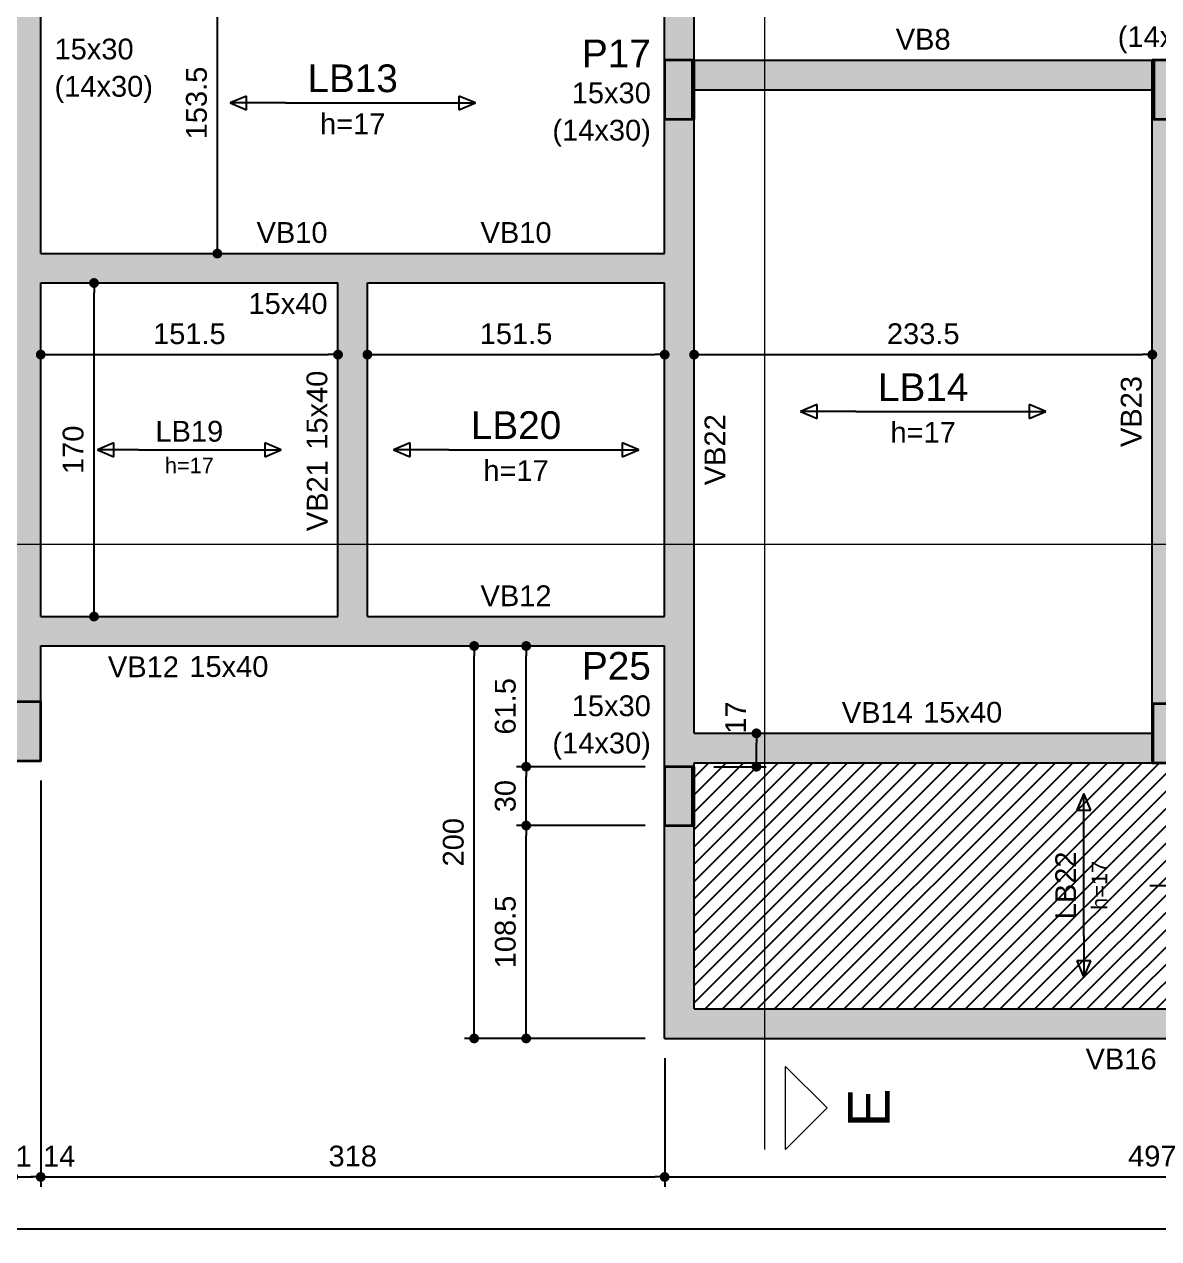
# Model space of a CAD drawing. Header units: millimetres. Extents: x 0 to 59.4, y 0 to 42.
# Drawn here: x 11.85 to 23.41, y 14.33 to 26.71 of the extents above; entities that cross this region are included whole.
import ezdxf

# ---------------------------------------------------------------- set-up
doc = ezdxf.new("R2010")
doc.units = ezdxf.units.MM
doc.header["$MEASUREMENT"] = 0
doc.layers.get('0').update_dxf_attribs({"color": 1, "lineweight": 13})
for name, color, linetype, lineweight in [('FO-Cortes', 2, 'Continuous', 20), ('FO-Pilares', 5, 'Continuous', 35), ('FO-Textos das lajes', 3, 'Continuous', 25), ('FO-Textos das vigas', 1, 'Continuous', 13), ('FO-Textos dos pilares', 1, 'Continuous', 13), ('FO-Vigas', 3, 'Continuous', 25)]:
    doc.layers.add(name, color=color, linetype=linetype, lineweight=lineweight)
for name, color, linetype in [('FO-Cotas', 12, 'Continuous'), ('FO-Hachuras', 254, 'Continuous'), ('FO-Hachuras das lajes', 254, 'Continuous'), ('FO-Hachuras dos pilares', 18, 'Continuous')]:
    doc.layers.add(name, color=color, linetype=linetype)
doc.styles.add('Arial', font='')
doc.styles.get('Arial').set_extended_font_data('Arial')
doc.dimstyles.new('UM_50.000000', dxfattribs={"dimtxt": 0.18, "dimasz": 0.1, "dimexe": 0.1, "dimexo": 0.2, "dimgap": 0, "dimtad": 1, "dimtih": 1, "dimtoh": 1, "dimdec": 1, "dimlfac": 50, "dimzin": 0, "dimdsep": 46, "dimtxsty": 'Standard', "dimcen": 0.09, "dimdle": 0.1, "dimadec": 1, "dimazin": 2, "dimtfac": 1, "dimtdec": 4, "dimtofl": 0, "dimtmove": 0, "dimatfit": 3, "dimfxl": 1, "dimtolj": 1, "dimarcsym": 0})

# ---------------------------------------------------------------- blocks, each defined once
blk = doc.blocks.new('_Dot')
at = {"color": 0, "linetype": 'ByBlock', "lineweight": -2}
blk.add_line((-0.5, 0), (-1, 0), dxfattribs=at)
at = {"color": 0, "linetype": 'ByBlock', "const_width": 0.5}
blk.add_lwpolyline([(-0.25, 0, 1), (0.25, 0, 1)], format="xyb", close=True, dxfattribs=at)
blk = doc.blocks.new('*D31')
at = {"layer": 'Defpoints', "color": 0}
for p in [(11.716, 19.198), (11.736, 19.198), (11.736, 14.956)]:
    blk.add_point(p, dxfattribs=at)
at = {"layer": 'FO-Cotas', "color": 0, "lineweight": -2}
for p, q in [((11.716, 18.998), (11.716, 14.856)), ((11.736, 18.998), (11.736, 14.856)), ((11.616, 14.956), (11.516, 14.956)), ((11.836, 14.956), (11.936, 14.956))]:
    blk.add_line(p, q, dxfattribs=at)
at = {"layer": 'FO-Cotas', "color": 0, "lineweight": -2, "xscale": 0.1, "yscale": 0.1, "zscale": 0.1}
blk.add_blockref('_Dot', (11.716, 14.956), dxfattribs=at)
at = {"layer": 'FO-Cotas', "color": 0, "lineweight": -2, "xscale": 0.1, "yscale": 0.1, "zscale": 0.1, "rotation": 180}
blk.add_blockref('_Dot', (11.736, 14.956), dxfattribs=at)
at = {"layer": 'FO-Cotas', "insert": (11.842, 15.168), "char_height": 0.2118, "attachment_point": 5, "rotation": 0.0057, "style": 'Arial'}
blk.add_mtext('\\A1;1', dxfattribs=at)
blk = doc.blocks.new('*D32')
at = {"layer": 'Defpoints', "color": 0}
for p in [(11.736, 19.198), (12.016, 19.198), (12.016, 14.956)]:
    blk.add_point(p, dxfattribs=at)
at = {"layer": 'FO-Cotas', "color": 0, "lineweight": -2}
for p, q in [((11.736, 18.998), (11.736, 14.856)), ((12.016, 18.998), (12.016, 14.856)), ((11.836, 14.956), (11.916, 14.956))]:
    blk.add_line(p, q, dxfattribs=at)
at = {"layer": 'FO-Cotas', "color": 0, "lineweight": -2, "xscale": 0.1, "yscale": 0.1, "zscale": 0.1, "rotation": 180}
blk.add_blockref('_Dot', (11.736, 14.956), dxfattribs=at)
at = {"layer": 'FO-Cotas', "color": 0, "lineweight": -2, "xscale": 0.1, "yscale": 0.1, "zscale": 0.1}
blk.add_blockref('_Dot', (12.016, 14.956), dxfattribs=at)
at = {"layer": 'FO-Cotas', "insert": (12.204, 15.168), "char_height": 0.2118, "attachment_point": 5, "rotation": 0.0057, "style": 'Arial'}
blk.add_mtext('\\A1;14', dxfattribs=at)
blk = doc.blocks.new('*D33')
at = {"layer": 'Defpoints', "color": 0}
for p in [(12.016, 19.198), (18.376, 16.368), (18.376, 14.956)]:
    blk.add_point(p, dxfattribs=at)
at = {"layer": 'FO-Cotas', "color": 0, "lineweight": -2}
for p, q in [((12.016, 18.998), (12.016, 14.856)), ((18.376, 16.168), (18.376, 14.856)), ((12.116, 14.956), (18.276, 14.956))]:
    blk.add_line(p, q, dxfattribs=at)
at = {"layer": 'FO-Cotas', "color": 0, "lineweight": -2, "xscale": 0.1, "yscale": 0.1, "zscale": 0.1, "rotation": 180}
blk.add_blockref('_Dot', (12.016, 14.956), dxfattribs=at)
at = {"layer": 'FO-Cotas', "color": 0, "lineweight": -2, "xscale": 0.1, "yscale": 0.1, "zscale": 0.1}
blk.add_blockref('_Dot', (18.376, 14.956), dxfattribs=at)
at = {"layer": 'FO-Cotas', "insert": (15.196, 15.168), "char_height": 0.2118, "attachment_point": 5, "style": 'Arial'}
blk.add_mtext('\\A1;318', dxfattribs=at)
blk = doc.blocks.new('*D34')
at = {"layer": 'Defpoints', "color": 0}
for p in [(28.316, 16.668), (18.376, 16.368), (28.316, 14.956)]:
    blk.add_point(p, dxfattribs=at)
at = {"layer": 'FO-Cotas', "color": 0, "lineweight": -2}
for p, q in [((28.316, 16.468), (28.316, 14.856)), ((18.376, 16.168), (18.376, 14.856)), ((18.476, 14.956), (28.216, 14.956))]:
    blk.add_line(p, q, dxfattribs=at)
at = {"layer": 'FO-Cotas', "color": 0, "lineweight": -2, "xscale": 0.1, "yscale": 0.1, "zscale": 0.1, "rotation": 180}
blk.add_blockref('_Dot', (18.376, 14.956), dxfattribs=at)
at = {"layer": 'FO-Cotas', "color": 0, "lineweight": -2, "xscale": 0.1, "yscale": 0.1, "zscale": 0.1}
blk.add_blockref('_Dot', (28.316, 14.956), dxfattribs=at)
at = {"layer": 'FO-Cotas', "insert": (23.346, 15.168), "char_height": 0.2118, "attachment_point": 5, "style": 'Arial'}
blk.add_mtext('\\A1;497', dxfattribs=at)
blk = doc.blocks.new('*D41')
at = {"layer": 'Defpoints', "color": 0}
for p in [(5.476, 19.198), (51.716, 17.798), (51.716, 14.427)]:
    blk.add_point(p, dxfattribs=at)
at = {"layer": 'FO-Cotas', "color": 0, "lineweight": -2}
for p, q in [((5.476, 18.998), (5.476, 14.327)), ((51.716, 17.598), (51.716, 14.327)), ((5.576, 14.427), (51.616, 14.427))]:
    blk.add_line(p, q, dxfattribs=at)
at = {"layer": 'FO-Cotas', "color": 0, "lineweight": -2, "xscale": 0.1, "yscale": 0.1, "zscale": 0.1, "rotation": 180}
blk.add_blockref('_Dot', (5.476, 14.427), dxfattribs=at)
at = {"layer": 'FO-Cotas', "color": 0, "lineweight": -2, "xscale": 0.1, "yscale": 0.1, "zscale": 0.1}
blk.add_blockref('_Dot', (51.716, 14.427), dxfattribs=at)
at = {"layer": 'FO-Cotas', "insert": (28.596, 14.639), "char_height": 0.2118, "attachment_point": 5, "style": 'Arial'}
blk.add_mtext('\\A1;2312', dxfattribs=at)
blk = doc.blocks.new('*D42')
at = {"layer": 'Defpoints', "color": 0}
for p in [(16.964, 18.538), (18.376, 18.538), (18.376, 16.368)]:
    blk.add_point(p, dxfattribs=at)
at = {"layer": 'FO-Cotas', "color": 0, "lineweight": -2}
for p, q in [((18.176, 18.538), (16.864, 18.538)), ((16.964, 16.468), (16.964, 18.438)), ((18.176, 16.368), (16.864, 16.368))]:
    blk.add_line(p, q, dxfattribs=at)
at = {"layer": 'FO-Cotas', "color": 0, "lineweight": -2, "xscale": 0.1, "yscale": 0.1, "zscale": 0.1}
for p, rotation in [((16.964, 18.538), 90), ((16.964, 16.368), 270)]:
    blk.add_blockref('_Dot', p, dxfattribs=dict(at, rotation=rotation))
at = {"layer": 'FO-Cotas', "insert": (16.752, 17.453), "char_height": 0.2118, "attachment_point": 5, "rotation": 90, "style": 'Arial'}
blk.add_mtext('\\A1;108.5', dxfattribs=at)
blk = doc.blocks.new('*D43')
at = {"layer": 'Defpoints', "color": 0}
for p in [(16.964, 19.138), (18.376, 19.138), (18.376, 18.538)]:
    blk.add_point(p, dxfattribs=at)
at = {"layer": 'FO-Cotas', "color": 0, "lineweight": -2}
for p, q in [((18.176, 19.138), (16.864, 19.138)), ((16.964, 18.638), (16.964, 19.038)), ((18.176, 18.538), (16.864, 18.538))]:
    blk.add_line(p, q, dxfattribs=at)
at = {"layer": 'FO-Cotas', "color": 0, "lineweight": -2, "xscale": 0.1, "yscale": 0.1, "zscale": 0.1}
for p, rotation in [((16.964, 19.138), 90), ((16.964, 18.538), 270)]:
    blk.add_blockref('_Dot', p, dxfattribs=dict(at, rotation=rotation))
at = {"layer": 'FO-Cotas', "insert": (16.752, 18.838), "char_height": 0.2118, "attachment_point": 5, "rotation": 90, "style": 'Arial'}
blk.add_mtext('\\A1;30', dxfattribs=at)
blk = doc.blocks.new('*D44')
at = {"layer": 'Defpoints', "color": 0}
for p in [(16.964, 20.368), (16.964, 20.368), (18.376, 19.138)]:
    blk.add_point(p, dxfattribs=at)
at = {"layer": 'FO-Cotas', "color": 0, "lineweight": -2}
for p, q in [((16.964, 19.238), (16.964, 20.268)), ((18.176, 19.138), (16.864, 19.138))]:
    blk.add_line(p, q, dxfattribs=at)
at = {"layer": 'FO-Cotas', "color": 0, "lineweight": -2, "xscale": 0.1, "yscale": 0.1, "zscale": 0.1}
for p, rotation in [((16.964, 20.368), 90), ((16.964, 19.138), 270)]:
    blk.add_blockref('_Dot', p, dxfattribs=dict(at, rotation=rotation))
at = {"layer": 'FO-Cotas', "insert": (16.752, 19.753), "char_height": 0.2118, "attachment_point": 5, "rotation": 90, "style": 'Arial'}
blk.add_mtext('\\A1;61.5', dxfattribs=at)
blk = doc.blocks.new('*D54')
at = {"layer": 'Defpoints', "color": 0}
for p in [(16.434, 20.368), (16.964, 20.368), (18.376, 16.368)]:
    blk.add_point(p, dxfattribs=at)
at = {"layer": 'FO-Cotas', "color": 0, "lineweight": -2}
for p, q in [((16.764, 20.368), (16.334, 20.368)), ((16.434, 16.468), (16.434, 20.268)), ((18.176, 16.368), (16.334, 16.368))]:
    blk.add_line(p, q, dxfattribs=at)
at = {"layer": 'FO-Cotas', "color": 0, "lineweight": -2, "xscale": 0.1, "yscale": 0.1, "zscale": 0.1}
for p, rotation in [((16.434, 20.368), 90), ((16.434, 16.368), 270)]:
    blk.add_blockref('_Dot', p, dxfattribs=dict(at, rotation=rotation))
at = {"layer": 'FO-Cotas', "insert": (16.222, 18.368), "char_height": 0.2118, "attachment_point": 5, "rotation": 90, "style": 'Arial'}
blk.add_mtext('\\A1;200', dxfattribs=at)
blk = doc.blocks.new('*D68')
at = {"layer": 'Defpoints', "color": 0}
for p in [(12.016, 23.338), (15.046, 23.338), (15.046, 23.338)]:
    blk.add_point(p, dxfattribs=at)
at = {"layer": 'FO-Cotas', "color": 0, "lineweight": -2}
blk.add_line((12.116, 23.338), (14.946, 23.338), dxfattribs=at)
at = {"layer": 'FO-Cotas', "color": 0, "lineweight": -2, "xscale": 0.1, "yscale": 0.1, "zscale": 0.1, "rotation": 180}
blk.add_blockref('_Dot', (12.016, 23.338), dxfattribs=at)
at = {"layer": 'FO-Cotas', "color": 0, "lineweight": -2, "xscale": 0.1, "yscale": 0.1, "zscale": 0.1}
blk.add_blockref('_Dot', (15.046, 23.338), dxfattribs=at)
at = {"layer": 'FO-Cotas', "insert": (13.531, 23.55), "char_height": 0.2118, "attachment_point": 5, "rotation": 0.0057, "style": 'Arial'}
blk.add_mtext('\\A1;151.5', dxfattribs=at)
blk = doc.blocks.new('*D69')
at = {"layer": 'Defpoints', "color": 0}
for p in [(15.346, 23.338), (18.376, 23.338), (18.376, 23.338)]:
    blk.add_point(p, dxfattribs=at)
at = {"layer": 'FO-Cotas', "color": 0, "lineweight": -2}
blk.add_line((15.446, 23.338), (18.276, 23.338), dxfattribs=at)
at = {"layer": 'FO-Cotas', "color": 0, "lineweight": -2, "xscale": 0.1, "yscale": 0.1, "zscale": 0.1, "rotation": 180}
blk.add_blockref('_Dot', (15.346, 23.338), dxfattribs=at)
at = {"layer": 'FO-Cotas', "color": 0, "lineweight": -2, "xscale": 0.1, "yscale": 0.1, "zscale": 0.1}
blk.add_blockref('_Dot', (18.376, 23.338), dxfattribs=at)
at = {"layer": 'FO-Cotas', "insert": (16.861, 23.55), "char_height": 0.2118, "attachment_point": 5, "rotation": 0.0057, "style": 'Arial'}
blk.add_mtext('\\A1;151.5', dxfattribs=at)
blk = doc.blocks.new('*D70')
at = {"layer": 'Defpoints', "color": 0}
for p in [(18.676, 23.338), (23.346, 23.338), (23.346, 23.338)]:
    blk.add_point(p, dxfattribs=at)
at = {"layer": 'FO-Cotas', "color": 0, "lineweight": -2}
blk.add_line((18.776, 23.338), (23.246, 23.338), dxfattribs=at)
at = {"layer": 'FO-Cotas', "color": 0, "lineweight": -2, "xscale": 0.1, "yscale": 0.1, "zscale": 0.1, "rotation": 180}
blk.add_blockref('_Dot', (18.676, 23.338), dxfattribs=at)
at = {"layer": 'FO-Cotas', "color": 0, "lineweight": -2, "xscale": 0.1, "yscale": 0.1, "zscale": 0.1}
blk.add_blockref('_Dot', (23.346, 23.338), dxfattribs=at)
at = {"layer": 'FO-Cotas', "insert": (21.011, 23.55), "char_height": 0.2118, "attachment_point": 5, "rotation": 0.0057, "style": 'Arial'}
blk.add_mtext('\\A1;233.5', dxfattribs=at)
blk = doc.blocks.new('*D84')
at = {"layer": 'Defpoints', "color": 0}
for p in [(12.559, 24.068), (12.559, 24.068), (12.559, 20.668)]:
    blk.add_point(p, dxfattribs=at)
at = {"layer": 'FO-Cotas', "color": 0, "lineweight": -2}
blk.add_line((12.559, 20.768), (12.559, 23.968), dxfattribs=at)
at = {"layer": 'FO-Cotas', "color": 0, "lineweight": -2, "xscale": 0.1, "yscale": 0.1, "zscale": 0.1}
for p, rotation in [((12.559, 24.068), 90), ((12.559, 20.668), 270)]:
    blk.add_blockref('_Dot', p, dxfattribs=dict(at, rotation=rotation))
at = {"layer": 'FO-Cotas', "insert": (12.347, 22.368), "char_height": 0.2118, "attachment_point": 5, "rotation": 90, "style": 'Arial'}
blk.add_mtext('\\A1;170', dxfattribs=at)
blk = doc.blocks.new('*D85')
at = {"layer": 'Defpoints', "color": 0}
for p in [(13.816, 27.438), (13.816, 27.438), (13.816, 24.368)]:
    blk.add_point(p, dxfattribs=at)
at = {"layer": 'FO-Cotas', "color": 0, "lineweight": -2}
blk.add_line((13.816, 24.468), (13.816, 27.338), dxfattribs=at)
at = {"layer": 'FO-Cotas', "color": 0, "lineweight": -2, "xscale": 0.1, "yscale": 0.1, "zscale": 0.1}
for p, rotation in [((13.816, 27.438), 90), ((13.816, 24.368), 270)]:
    blk.add_blockref('_Dot', p, dxfattribs=dict(at, rotation=rotation))
at = {"layer": 'FO-Cotas', "insert": (13.604, 25.903), "char_height": 0.2118, "attachment_point": 5, "rotation": 90, "style": 'Arial'}
blk.add_mtext('\\A1;153.5', dxfattribs=at)
blk = doc.blocks.new('*D103')
at = {"layer": 'Defpoints', "color": 0}
for p in [(18.676, 19.478), (19.311, 19.478), (18.676, 19.138)]:
    blk.add_point(p, dxfattribs=at)
at = {"layer": 'FO-Cotas', "color": 0, "lineweight": -2}
for p, q in [((18.876, 19.478), (19.411, 19.478)), ((19.311, 19.238), (19.311, 19.378)), ((18.876, 19.138), (19.411, 19.138))]:
    blk.add_line(p, q, dxfattribs=at)
at = {"layer": 'FO-Cotas', "color": 0, "lineweight": -2, "xscale": 0.1, "yscale": 0.1, "zscale": 0.1}
for p, rotation in [((19.311, 19.478), 90), ((19.311, 19.138), 270)]:
    blk.add_blockref('_Dot', p, dxfattribs=dict(at, rotation=rotation))
at = {"layer": 'FO-Cotas', "insert": (19.099, 19.639), "char_height": 0.2118, "attachment_point": 5, "rotation": 90, "style": 'Arial'}
blk.add_mtext('\\A1;17', dxfattribs=at)

msp = doc.modelspace()

# ---------------------------------------------------------------- hatches: boundary and pattern name
at = {"layer": 'FO-Hachuras', "linetype": 'Continuous'}
for points in [[(18.6756, 27.5882), (18.6756, 27.5882), (18.5256, 27.5882), (18.3756, 27.4382), (18.3756, 26.3382), (18.6756, 26.3382), (18.6756, 27.5882)], [(12.0156, 24.3682), (12.0156, 24.3682), (12.0156, 27.1382), (11.7156, 27.1382), (11.7156, 24.2182), (11.8656, 24.2182), (12.0156, 24.3682)], [(23.3456, 26.3382), (23.3456, 26.3382), (18.6756, 26.3382), (18.6756, 26.0382), (23.3456, 26.0382), (23.3456, 26.3382)], [(18.6756, 25.7382), (18.6756, 25.7382), (18.3756, 25.7382), (18.3756, 24.3682), (18.5256, 24.2182), (18.6756, 24.2182), (18.6756, 25.7382)], [(23.6456, 25.7382), (23.6456, 25.7382), (23.3456, 25.7382), (23.3456, 19.7782), (23.6456, 19.7782), (23.6456, 25.7382)], [(15.1956, 24.2182), (15.1956, 24.2182), (15.1956, 24.3682), (12.0156, 24.3682), (11.8656, 24.2182), (12.0156, 24.0682), (15.0456, 24.0682), (15.1956, 24.2182)], [(18.5256, 24.2182), (18.5256, 24.2182), (18.3756, 24.3682), (15.1956, 24.3682), (15.1956, 24.2182), (15.3456, 24.0682), (18.3756, 24.0682), (18.5256, 24.2182)], [(12.0156, 20.6682), (12.0156, 20.6682), (12.0156, 24.0682), (11.8656, 24.2182), (11.7156, 24.2182), (11.7156, 20.5182), (11.8656, 20.5182), (12.0156, 20.6682)], [(15.3456, 20.6682), (15.3456, 20.6682), (15.3456, 24.0682), (15.1956, 24.2182), (15.0456, 24.0682), (15.0456, 20.6682), (15.1956, 20.5182), (15.3456, 20.6682)], [(18.6756, 24.2182), (18.6756, 24.2182), (18.5256, 24.2182), (18.3756, 24.0682), (18.3756, 20.6682), (18.5256, 20.5182), (18.6756, 20.5182), (18.6756, 24.2182)], [(15.1956, 20.5182), (15.1956, 20.5182), (15.0456, 20.6682), (12.0156, 20.6682), (11.8656, 20.5182), (12.0156, 20.3682), (15.1956, 20.3682), (15.1956, 20.5182)], [(18.5256, 20.5182), (18.5256, 20.5182), (18.3756, 20.6682), (15.3456, 20.6682), (15.1956, 20.5182), (15.1956, 20.3682), (18.3756, 20.3682), (18.5256, 20.5182)], [(12.0156, 20.3682), (12.0156, 20.3682), (11.8656, 20.5182), (11.7156, 20.5182), (11.7156, 19.7982), (12.0156, 19.7982), (12.0156, 20.3682)], [(18.6756, 19.4782), (18.6756, 19.4782), (18.6756, 20.5182), (18.5256, 20.5182), (18.3756, 20.3682), (18.3756, 19.3282), (18.5256, 19.3282), (18.6756, 19.4782)], [(23.3456, 19.4782), (23.3456, 19.4782), (18.6756, 19.4782), (18.5256, 19.3282), (18.6756, 19.1782), (23.3456, 19.1782), (23.3456, 19.4782)], [(18.6756, 19.1782), (18.6756, 19.1782), (18.5256, 19.3282), (18.3756, 19.3282), (18.3756, 19.1382), (18.6756, 19.1382), (18.6756, 19.1782)], [(18.6756, 16.6682), (18.6756, 16.6682), (18.6756, 18.5382), (18.3756, 18.5382), (18.3756, 16.3682), (18.6756, 16.6682)], [(28.4656, 16.5182), (28.4656, 16.5182), (28.3156, 16.6682), (18.6756, 16.6682), (18.3756, 16.3682), (28.4656, 16.3682), (28.4656, 16.5182)]]:
    msp.add_hatch(color=256, dxfattribs=at).paths.add_polyline_path(points)
at = {"layer": 'FO-Hachuras das lajes', "linetype": 'Continuous'}
h = msp.add_hatch(dxfattribs=at)
h.set_pattern_fill('ANSI31', color=256, style=0)
h.paths.add_polyline_path([(23.3456, 19.1782), (23.6456, 19.1782), (28.3156, 19.1782), (28.3156, 19.1382), (28.3156, 18.5382), (28.3156, 16.6682), (18.6756, 16.6682), (18.6756, 18.5382), (18.6756, 19.1382), (18.6756, 19.1782)])
at = {"layer": 'FO-Hachuras dos pilares', "linetype": 'Continuous'}
for points in [[(18.6556, 26.3382), (18.3756, 26.3382), (18.3756, 25.7382), (18.6556, 25.7382), (18.6556, 26.3382)], [(23.6456, 26.3382), (23.3656, 26.3382), (23.3656, 25.7382), (23.6456, 25.7382), (23.6456, 26.3382)], [(12.0156, 19.7982), (11.7356, 19.7982), (11.7356, 19.1982), (12.0156, 19.1982), (12.0156, 19.7982)], [(23.6356, 19.7782), (23.3556, 19.7782), (23.3556, 19.1782), (23.6356, 19.1782), (23.6356, 19.7782)], [(18.6556, 19.1382), (18.3756, 19.1382), (18.3756, 18.5382), (18.6556, 18.5382), (18.6556, 19.1382)]]:
    msp.add_hatch(color=256, dxfattribs=at).paths.add_polyline_path(points)

# ---------------------------------------------------------------- linework, layer by layer
at = {"layer": 'FO-Cortes'}
for p, q in [((19.397, 15.2357), (19.397, 40.317)), ((4.4648, 21.4057), (52.6715, 21.4057))]:
    msp.add_line(p, q, dxfattribs=at)
at = {"layer": 'FO-Cortes', "linetype": 'Continuous'}
msp.add_lwpolyline([(19.6088, 15.2357), (19.6088, 16.0829), (20.0324, 15.6593), (19.6088, 15.2357)], close=True, dxfattribs=at)
at = {"layer": 'FO-Hachuras dos pilares'}
for p, q in [((18.6556, 25.7382), (18.6556, 26.3382)), ((23.3656, 26.3382), (23.3656, 25.7382)), ((23.3556, 19.7782), (23.3556, 19.1782)), ((18.6556, 18.5382), (18.6556, 19.1382))]:
    msp.add_line(p, q, dxfattribs=at)
at = {"layer": 'FO-Pilares'}
for points in [[(18.6756, 26.3382), (18.3756, 26.3382), (18.3756, 25.7382), (18.6756, 25.7382), (18.6756, 26.3382)], [(23.3456, 25.7382), (23.6456, 25.7382), (23.6456, 26.3382), (23.3456, 26.3382), (23.3456, 25.7382)], [(11.7156, 19.1982), (12.0156, 19.1982), (12.0156, 19.7982), (11.7156, 19.7982), (11.7156, 19.1982)], [(23.3456, 19.1782), (23.6456, 19.1782), (23.6456, 19.7782), (23.3456, 19.7782), (23.3456, 19.1782)], [(18.6756, 19.1382), (18.3756, 19.1382), (18.3756, 18.5382), (18.6756, 18.5382), (18.6756, 19.1382)]]:
    msp.add_lwpolyline(points, close=True, dxfattribs=at)
at = {"layer": 'FO-Textos das lajes'}
for p, q in [((14.1149, 25.9738), (13.9454, 25.9032)), ((13.9454, 25.9032), (14.1149, 25.8326)), ((14.1149, 25.8326), (14.1149, 25.9738)), ((14.5102, 25.9032), (15.881, 25.9032)), ((16.4458, 25.9032), (16.2764, 25.9738)), ((16.2764, 25.9738), (16.2764, 25.8326)), ((16.2764, 25.8326), (16.4458, 25.9032)), ((19.9299, 22.8288), (19.7604, 22.7582)), ((19.9299, 22.6876), (19.9299, 22.8288)), ((22.2608, 22.7582), (22.0914, 22.8288)), ((22.0914, 22.8288), (22.0914, 22.6876)), ((19.7604, 22.7582), (19.9299, 22.6876)), ((20.3252, 22.7582), (21.696, 22.7582)), ((22.0914, 22.6876), (22.2608, 22.7582)), ((12.7624, 22.4388), (12.593, 22.3682)), ((12.7624, 22.2976), (12.7624, 22.4388)), ((14.4683, 22.3682), (14.2989, 22.4388)), ((14.2989, 22.4388), (14.2989, 22.2976)), ((15.7799, 22.4388), (15.6104, 22.3682)), ((15.7799, 22.2976), (15.7799, 22.4388)), ((18.1108, 22.3682), (17.9414, 22.4388)), ((17.9414, 22.4388), (17.9414, 22.2976)), ((12.593, 22.3682), (12.7624, 22.2976)), ((13.0166, 22.3682), (14.0447, 22.3682)), ((14.2989, 22.2976), (14.4683, 22.3682)), ((15.6104, 22.3682), (15.7799, 22.2976)), ((16.1752, 22.3682), (17.546, 22.3682)), ((17.9414, 22.2976), (18.1108, 22.3682)), ((22.6484, 18.8659), (22.5778, 18.6964)), ((22.719, 18.6964), (22.6484, 18.8659)), ((22.5778, 18.6964), (22.719, 18.6964)), ((22.6484, 17.4142), (22.6484, 18.4423)), ((23.3213, 17.9282), (23.8508, 17.9282)), ((22.719, 17.16), (22.5778, 17.16)), ((22.5778, 17.16), (22.6484, 16.9906)), ((22.6484, 16.9906), (22.719, 17.16))]:
    msp.add_line(p, q, dxfattribs=at)
for points in [[(14.5102, 25.9032), (13.9454, 25.9032)], [(15.881, 25.9032), (16.4458, 25.9032)], [(20.3252, 22.7582), (19.7604, 22.7582)], [(21.696, 22.7582), (22.2608, 22.7582)], [(13.0166, 22.3682), (12.593, 22.3682)], [(14.0447, 22.3682), (14.4683, 22.3682)], [(16.1752, 22.3682), (15.6104, 22.3682)], [(17.546, 22.3682), (18.1108, 22.3682)], [(22.6484, 18.4423), (22.6484, 18.8659)], [(22.6484, 17.4142), (22.6484, 16.9906)]]:
    msp.add_lwpolyline(points, dxfattribs=at)
at = {"layer": 'FO-Vigas'}
for p, q in [((18.6756, 26.3382), (18.6756, 27.5882)), ((18.3756, 26.3382), (18.3756, 27.4382)), ((12.0156, 24.3682), (12.0156, 27.1382)), ((18.6756, 26.3382), (23.3456, 26.3382)), ((18.6756, 26.0382), (23.3456, 26.0382)), ((18.3756, 24.3682), (18.3756, 25.7382)), ((18.6756, 24.2182), (18.6756, 25.7382)), ((23.3456, 19.7782), (23.3456, 25.7382)), ((12.0156, 24.3682), (15.1956, 24.3682)), ((15.1956, 24.3682), (18.3756, 24.3682)), ((18.6756, 20.5182), (18.6756, 24.2182)), ((12.0156, 20.6682), (12.0156, 24.0682)), ((12.0156, 24.0682), (15.0456, 24.0682)), ((15.0456, 20.6682), (15.0456, 24.0682)), ((15.3456, 24.0682), (18.3756, 24.0682)), ((15.3456, 20.6682), (15.3456, 24.0682)), ((18.3756, 20.6682), (18.3756, 24.0682)), ((12.0156, 20.6682), (15.0456, 20.6682)), ((15.3456, 20.6682), (18.3756, 20.6682)), ((18.6756, 19.4782), (18.6756, 20.5182)), ((12.0156, 19.7982), (12.0156, 20.3682)), ((12.0156, 20.3682), (15.1956, 20.3682)), ((15.1956, 20.3682), (18.3756, 20.3682)), ((18.3756, 19.3282), (18.3756, 20.3682)), ((18.6756, 19.4782), (23.3456, 19.4782)), ((18.3756, 19.1382), (18.3756, 19.3282)), ((18.6756, 19.1382), (18.6756, 19.1782)), ((18.6756, 19.1782), (23.3456, 19.1782)), ((18.3756, 16.3682), (18.3756, 18.5382)), ((18.6756, 16.6682), (18.6756, 18.5382)), ((18.6756, 16.6682), (28.3156, 16.6682)), ((18.3756, 16.3682), (28.4656, 16.3682))]:
    msp.add_line(p, q, dxfattribs=at)

# ---------------------------------------------------------------- texts
at = {"layer": 'FO-Cortes', "insert": (20.668, 15.659), "char_height": 0.4236, "width": 0.78973, "attachment_point": 8, "rotation": 90.00021, "line_spacing_factor": 0.798, "style": 'Arial'}
msp.add_mtext('E', dxfattribs=at)
at = {"layer": 'FO-Textos das lajes', "attachment_point": 8, "line_spacing_factor": 0.798, "style": 'Arial'}
for s, insert, char_height, width in [('LB13', (15.1956, 26.0094), 0.2824, 1.842488), ('h=17', (15.1956, 25.5851), 0.2118, 1.332467), ('LB14', (21.0106, 22.8644), 0.2824, 1.842488), ('LB19', (13.5306, 22.4481), 0.2118, 1.381866), ('LB20', (16.8606, 22.4744), 0.2824, 1.842488), ('h=17', (21.0106, 22.4401), 0.2118, 1.332467), ('h=17', (13.5306, 22.1296), 0.15885, 0.999351), ('h=17', (16.8606, 22.0501), 0.2118, 1.332467)]:
    msp.add_mtext(s, dxfattribs=dict(at, insert=insert, char_height=char_height, width=width))
at = {"layer": 'FO-Textos das lajes', "attachment_point": 8, "rotation": 90.00021, "line_spacing_factor": 0.798, "style": 'Arial'}
for s, insert, char_height, width in [('LB22', (22.5688, 17.9282), 0.2118, 1.381866), ('h=17', (22.8862, 17.9282), 0.15885, 0.999351)]:
    msp.add_mtext(s, dxfattribs=dict(at, insert=insert, char_height=char_height, width=width))
at = {"layer": 'FO-Textos das vigas', "char_height": 0.2118, "line_spacing_factor": 0.798, "style": 'Arial'}
for s, insert, width, attachment_point in [('VB8', (21.0106, 26.4441), 1.11873, 8), ('VB10', (14.9396, 24.4741), 1.44773, 9), ('VB10', (16.8606, 24.4741), 1.44773, 8), ('15x40', (14.9396, 23.7501), 1.612069, 9), ('VB12', (16.8606, 20.7741), 1.44773, 8), ('VB12', (13.4246, 20.0501), 1.44773, 9), ('15x40', (13.5306, 20.0501), 1.612069, 7), ('VB14', (20.9046, 19.5841), 1.44773, 9), ('15x40', (21.0106, 19.5841), 1.612069, 7), ('VB16', (23.3896, 16.0501), 1.44773, 9)]:
    msp.add_mtext(s, dxfattribs=dict(at, insert=insert, width=width, attachment_point=attachment_point))
at = {"layer": 'FO-Textos das vigas', "char_height": 0.2118, "rotation": 90.00021, "line_spacing_factor": 0.798, "style": 'Arial'}
for s, insert, width, attachment_point in [('15x40', (14.9398, 22.3682), 1.612069, 7), ('VB23', (23.2398, 22.7582), 1.44773, 8), ('VB22', (18.9938, 22.3682), 1.44773, 8), ('VB21', (14.9398, 22.2622), 1.44773, 9)]:
    msp.add_mtext(s, dxfattribs=dict(at, insert=insert, width=width, attachment_point=attachment_point))
at = {"layer": 'FO-Textos dos pilares', "line_spacing_factor": 0.798, "style": 'Arial'}
for s, insert, char_height, width, attachment_point in [('(14x30)', (23.4956, 26.4092), 0.2118, 2.005965, 8), ('15x30', (12.1566, 26.3441), 0.2118, 1.612069, 7), ('P17', (18.2346, 26.2674), 0.2824, 1.403821, 9), ('(14x30)', (12.1566, 25.9032), 0.2118, 2.005965, 7), ('15x30', (18.2346, 25.8971), 0.2118, 1.612069, 9), ('(14x30)', (18.2346, 25.4562), 0.2118, 2.005965, 9), ('P25', (18.2346, 20.0204), 0.2824, 1.403821, 9), ('15x30', (18.2346, 19.6501), 0.2118, 1.612069, 9), ('(14x30)', (18.2346, 19.2092), 0.2118, 2.005965, 9)]:
    msp.add_mtext(s, dxfattribs=dict(at, insert=insert, char_height=char_height, width=width, attachment_point=attachment_point))

# ---------------------------------------------------------------- dimensions: what is measured, and where the dimension line sits
at = {"layer": 'FO-Cotas'}
for base, p1, p2, override, picture, middle in [((13.8156, 27.4382), (13.8156, 24.3682), (13.8156, 27.4382), {"dimtxt": 0.2118, "dimasz": 0.1, "dimexe": 0.1, "dimexo": 0.2, "dimtad": 1, "dimtih": 0, "dimtoh": 0, "dimdec": 1, "dimlfac": 50, "dimzin": 8, "dimtxsty": 'Arial', "dimblk": 'Dot', "dimblk1": 'Dot', "dimblk2": 'Dot', "dimsah": 1, "dimdle": 0.1, "dimse1": 1, "dimse2": 1, "dimclrt": 256, "dimadec": 1, "dimazin": 3, "dimtmove": 2, "dimldrblk": 'Dot'}, '*D85', (13.6038, 25.9032)), ((12.5592, 24.0682), (12.5592, 20.6682), (12.5592, 24.0682), {"dimtxt": 0.2118, "dimasz": 0.1, "dimexe": 0.1, "dimexo": 0.2, "dimtad": 1, "dimtih": 0, "dimtoh": 0, "dimdec": 1, "dimlfac": 50, "dimzin": 8, "dimtxsty": 'Arial', "dimblk": 'Dot', "dimblk1": 'Dot', "dimblk2": 'Dot', "dimsah": 1, "dimdle": 0.1, "dimse1": 1, "dimse2": 1, "dimclrt": 256, "dimadec": 1, "dimazin": 3, "dimtmove": 2, "dimldrblk": 'Dot'}, '*D84', (12.3474, 22.3682)), ((16.4341, 20.3682), (18.3756, 16.3682), (16.9636, 20.3682), {"dimtxt": 0.2118, "dimasz": 0.1, "dimexe": 0.1, "dimexo": 0.2, "dimtad": 1, "dimtih": 0, "dimtoh": 0, "dimdec": 1, "dimlfac": 50, "dimzin": 8, "dimtxsty": 'Arial', "dimblk": 'Dot', "dimblk1": 'Dot', "dimblk2": 'Dot', "dimsah": 1, "dimdle": 0.1, "dimse1": 0, "dimse2": 0, "dimclrt": 256, "dimadec": 1, "dimazin": 3, "dimtmove": 2, "dimldrblk": 'Dot'}, '*D54', (16.2223, 18.3682)), ((16.9636, 20.3682), (18.3756, 19.1382), (16.9636, 20.3682), {"dimtxt": 0.2118, "dimasz": 0.1, "dimexe": 0.1, "dimexo": 0.2, "dimtad": 1, "dimtih": 0, "dimtoh": 0, "dimdec": 1, "dimlfac": 50, "dimzin": 8, "dimtxsty": 'Arial', "dimblk": 'Dot', "dimblk1": 'Dot', "dimblk2": 'Dot', "dimsah": 1, "dimdle": 0.1, "dimse1": 0, "dimse2": 1, "dimclrt": 256, "dimadec": 1, "dimazin": 3, "dimtmove": 2, "dimldrblk": 'Dot'}, '*D44', (16.7518, 19.7532)), ((19.311, 19.4782), (18.6756, 19.1382), (18.6756, 19.4782), {"dimtxt": 0.2118, "dimasz": 0.1, "dimexe": 0.1, "dimexo": 0.2, "dimtad": 1, "dimtih": 0, "dimtoh": 0, "dimdec": 1, "dimlfac": 50, "dimzin": 8, "dimtxsty": 'Arial', "dimblk": 'Dot', "dimblk1": 'Dot', "dimblk2": 'Dot', "dimsah": 1, "dimdle": 0.1, "dimse1": 0, "dimse2": 0, "dimclrt": 256, "dimadec": 1, "dimazin": 3, "dimtmove": 2, "dimldrblk": 'Dot'}, '*D103', (19.0992, 19.6387)), ((16.9636, 19.1382), (18.3756, 18.5382), (18.3756, 19.1382), {"dimtxt": 0.2118, "dimasz": 0.1, "dimexe": 0.1, "dimexo": 0.2, "dimtad": 1, "dimtih": 0, "dimtoh": 0, "dimdec": 1, "dimlfac": 50, "dimzin": 8, "dimtxsty": 'Arial', "dimblk": 'Dot', "dimblk1": 'Dot', "dimblk2": 'Dot', "dimsah": 1, "dimdle": 0.1, "dimse1": 0, "dimse2": 0, "dimclrt": 256, "dimadec": 1, "dimazin": 3, "dimtmove": 2, "dimldrblk": 'Dot'}, '*D43', (16.7518, 18.8382)), ((16.9636, 18.5382), (18.3756, 16.3682), (18.3756, 18.5382), {"dimtxt": 0.2118, "dimasz": 0.1, "dimexe": 0.1, "dimexo": 0.2, "dimtad": 1, "dimtih": 0, "dimtoh": 0, "dimdec": 1, "dimlfac": 50, "dimzin": 8, "dimtxsty": 'Arial', "dimblk": 'Dot', "dimblk1": 'Dot', "dimblk2": 'Dot', "dimsah": 1, "dimdle": 0.1, "dimse1": 0, "dimse2": 0, "dimclrt": 256, "dimadec": 1, "dimazin": 3, "dimtmove": 2, "dimldrblk": 'Dot'}, '*D42', (16.7518, 17.4532))]:
    dim = msp.add_linear_dim(base=base, p1=p1, p2=p2, angle=90, dimstyle='UM_50.000000', override=override, dxfattribs=at)
    dim.commit()
    dim.dimension.update_dxf_attribs({"geometry": picture, "text_midpoint": middle, "dimtype": 160, "text_rotation": 90})
for base, p1, p2, override, picture, middle in [((15.0456, 23.3382), (12.0156, 23.3382), (15.0456, 23.3382), {"dimtxt": 0.2118, "dimasz": 0.1, "dimexe": 0.1, "dimexo": 0.2, "dimtad": 1, "dimtih": 0, "dimtoh": 0, "dimdec": 1, "dimlfac": 50, "dimzin": 8, "dimtxsty": 'Arial', "dimblk": 'Dot', "dimblk1": 'Dot', "dimblk2": 'Dot', "dimsah": 1, "dimdle": 0.1, "dimse1": 1, "dimse2": 1, "dimclrt": 256, "dimadec": 1, "dimazin": 3, "dimtmove": 2, "dimldrblk": 'Dot'}, '*D68', (13.5306, 23.55)), ((18.3756, 23.3382), (15.3456, 23.3382), (18.3756, 23.3382), {"dimtxt": 0.2118, "dimasz": 0.1, "dimexe": 0.1, "dimexo": 0.2, "dimtad": 1, "dimtih": 0, "dimtoh": 0, "dimdec": 1, "dimlfac": 50, "dimzin": 8, "dimtxsty": 'Arial', "dimblk": 'Dot', "dimblk1": 'Dot', "dimblk2": 'Dot', "dimsah": 1, "dimdle": 0.1, "dimse1": 1, "dimse2": 1, "dimclrt": 256, "dimadec": 1, "dimazin": 3, "dimtmove": 2, "dimldrblk": 'Dot'}, '*D69', (16.8606, 23.55)), ((23.3456, 23.3382), (18.6756, 23.3382), (23.3456, 23.3382), {"dimtxt": 0.2118, "dimasz": 0.1, "dimexe": 0.1, "dimexo": 0.2, "dimtad": 1, "dimtih": 0, "dimtoh": 0, "dimdec": 1, "dimlfac": 50, "dimzin": 8, "dimtxsty": 'Arial', "dimblk": 'Dot', "dimblk1": 'Dot', "dimblk2": 'Dot', "dimsah": 1, "dimdle": 0.1, "dimse1": 1, "dimse2": 1, "dimclrt": 256, "dimadec": 1, "dimazin": 3, "dimtmove": 2, "dimldrblk": 'Dot'}, '*D70', (21.0106, 23.55)), ((11.7356, 14.9562), (11.7156, 19.1982), (11.7356, 19.1982), {"dimtxt": 0.2118, "dimasz": 0.1, "dimexe": 0.1, "dimexo": 0.2, "dimtad": 1, "dimtih": 0, "dimtoh": 0, "dimdec": 1, "dimlfac": 50, "dimzin": 8, "dimtxsty": 'Arial', "dimblk": 'Dot', "dimblk1": 'Dot', "dimblk2": 'Dot', "dimsah": 1, "dimdle": 0.1, "dimse1": 0, "dimse2": 0, "dimclrt": 256, "dimadec": 1, "dimazin": 3, "dimtmove": 2, "dimldrblk": 'Dot'}, '*D31', (11.8419, 15.168)), ((12.0156, 14.9562), (11.7356, 19.1982), (12.0156, 19.1982), {"dimtxt": 0.2118, "dimasz": 0.1, "dimexe": 0.1, "dimexo": 0.2, "dimtad": 1, "dimtih": 0, "dimtoh": 0, "dimdec": 1, "dimlfac": 50, "dimzin": 8, "dimtxsty": 'Arial', "dimblk": 'Dot', "dimblk1": 'Dot', "dimblk2": 'Dot', "dimsah": 1, "dimdle": 0.1, "dimse1": 0, "dimse2": 0, "dimclrt": 256, "dimadec": 1, "dimazin": 3, "dimtmove": 2, "dimldrblk": 'Dot'}, '*D32', (12.2041, 15.168))]:
    dim = msp.add_linear_dim(base=base, p1=p1, p2=p2, dimstyle='UM_50.000000', override=override, dxfattribs=at)
    dim.commit()
    dim.dimension.update_dxf_attribs({"geometry": picture, "text_midpoint": middle, "dimtype": 160, "text_rotation": 0.00573})
for base, p1, p2, picture, middle in [((51.7156, 14.4267), (5.4756, 19.1982), (51.7156, 17.7982), '*D41', (28.5956, 14.6385)), ((18.3756, 14.9562), (12.0156, 19.1982), (18.3756, 16.3682), '*D33', (15.1956, 15.168)), ((28.3156, 14.9562), (18.3756, 16.3682), (28.3156, 16.6682), '*D34', (23.3456, 15.168))]:
    dim = msp.add_linear_dim(base=base, p1=p1, p2=p2, dimstyle='UM_50.000000', override={"dimtxt": 0.2118, "dimasz": 0.1, "dimexe": 0.1, "dimexo": 0.2, "dimtad": 1, "dimtih": 0, "dimtoh": 0, "dimdec": 1, "dimlfac": 50, "dimzin": 8, "dimtxsty": 'Arial', "dimblk": 'Dot', "dimblk1": 'Dot', "dimblk2": 'Dot', "dimsah": 1, "dimdle": 0.1, "dimse1": 0, "dimse2": 0, "dimclrt": 256, "dimadec": 1, "dimazin": 3, "dimtmove": 2, "dimldrblk": 'Dot'}, dxfattribs=at)
    dim.commit()
    dim.dimension.update_dxf_attribs({"geometry": picture, "text_midpoint": middle, "dimtype": 160})

doc.saveas('drawing.dxf')
